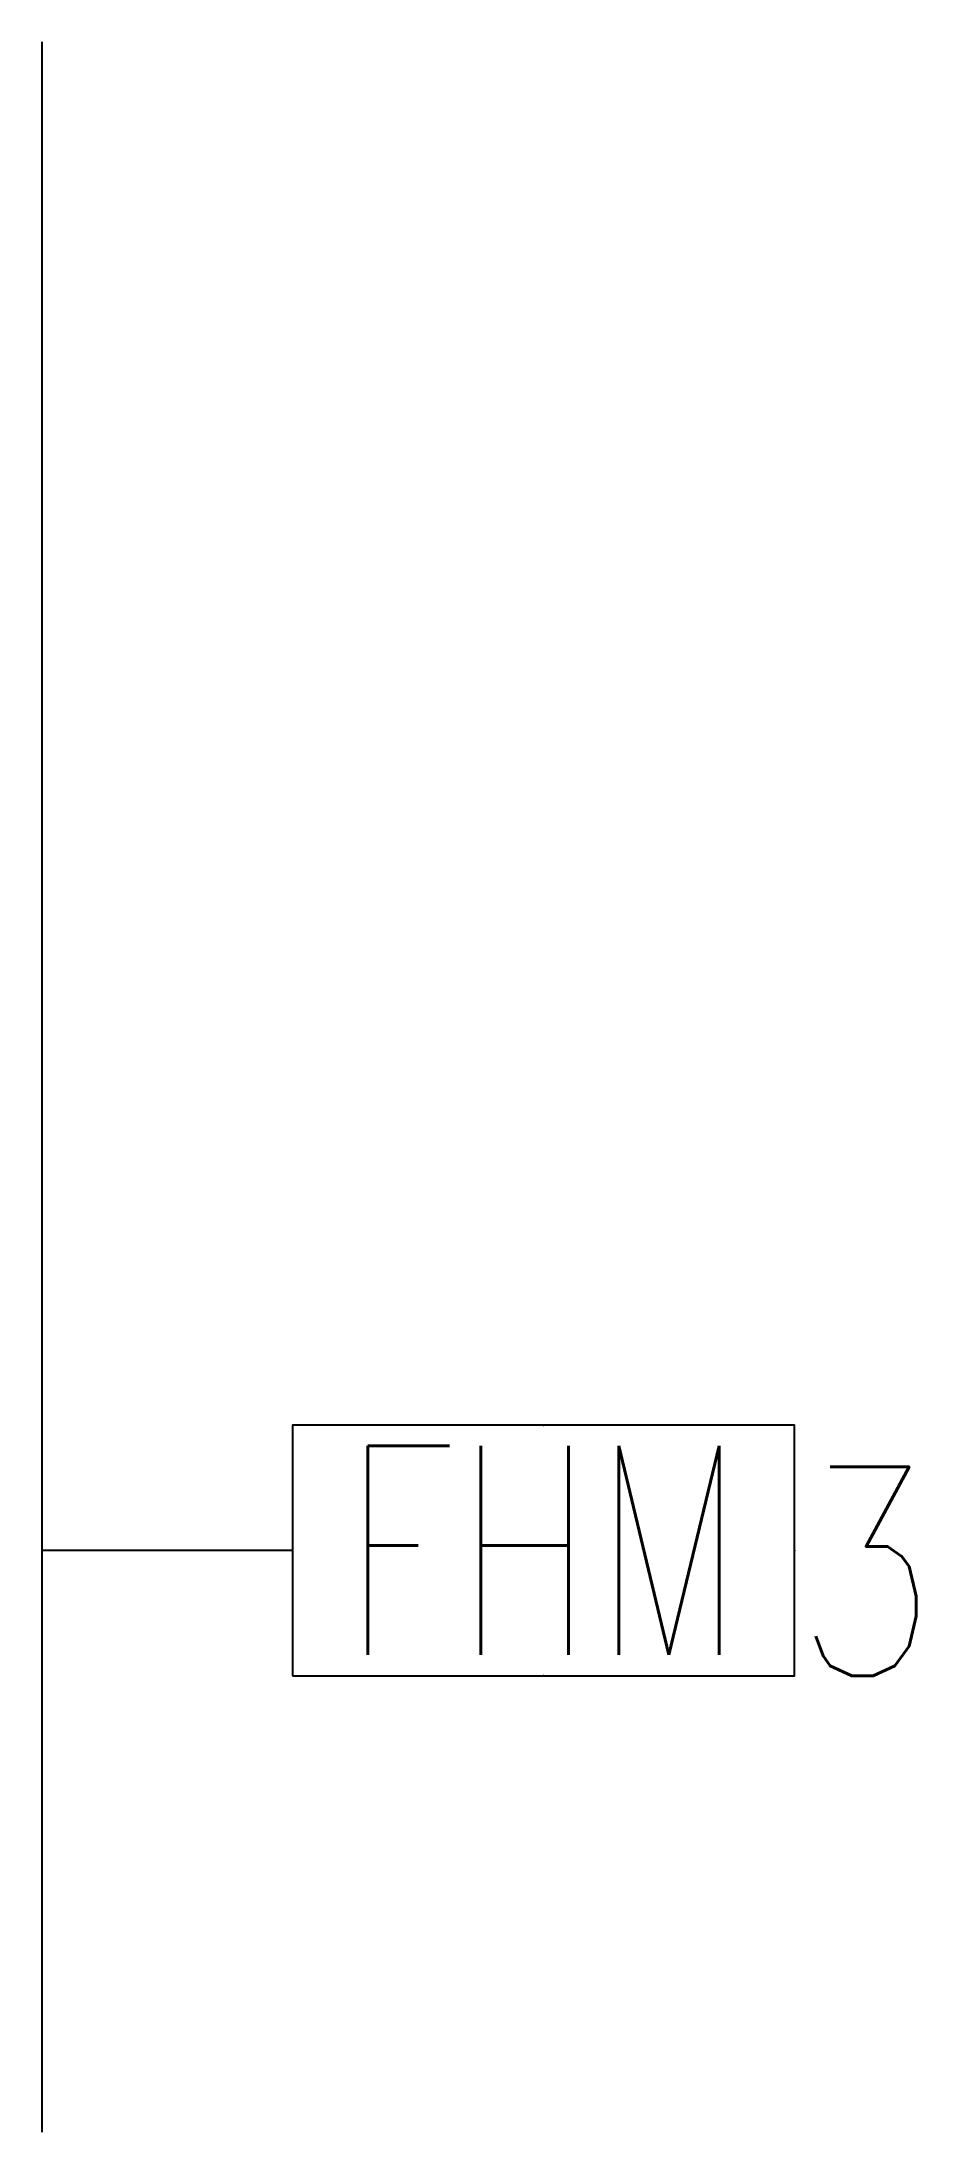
# Model space of a CAD drawing. Header units: millimetres. Extents: x 100 to 1146, y 0 to 2500.
import ezdxf

# ---------------------------------------------------------------- set-up
doc = ezdxf.new("R2010")
doc.units = ezdxf.units.MM
doc.header["$LTSCALE"] = 1000
doc.layers.add('E-EQUIP', color=4, linetype='Continuous')
doc.layers.add('E-SYST', color=7, linetype='Continuous')
doc.styles.get("Standard").update_dxf_attribs({"font": 'tjromans.shx', "width": 0.8, "bigfont": 'tj-hztxt.shx'})

# ---------------------------------------------------------------- blocks, each defined once
blk = doc.blocks.new('FA-38-防火门控制箱')
blk.add_lwpolyline([(-3, 0), (3, 0), (3, 3), (-3, 3)], close=True)
for p in [(0, 3), (3, 1.5), (-3, 1.5), (0, 0)]:
    blk.add_point(p)
at = {"color": 6, "insert": (0, 1.5), "char_height": 2.5, "width": 6, "attachment_point": 5, "line_spacing_factor": 0.6}
blk.add_mtext('{\\W0.7;FHM}', dxfattribs=at)

msp = doc.modelspace()

# ---------------------------------------------------------------- linework, layer by layer
at = {"layer": 'E-SYST', "color": 1}
for p, q in [((100, 2500), (100, 0)), ((400, 695.7), (100, 695.7))]:
    msp.add_line(p, q, dxfattribs=at)

# ---------------------------------------------------------------- block references
at = {"layer": 'E-EQUIP', "xscale": 100, "yscale": 100, "zscale": 100}
msp.add_blockref('FA-38-防火门控制箱', (700, 545.7), dxfattribs=at)

# ---------------------------------------------------------------- texts
at = {"layer": 'E-SYST', "color": 6, "width": 0.8}
msp.add_text('3', height=250, rotation=0, dxfattribs=at).set_placement((1000, 545.7))

doc.saveas('drawing.dxf')
